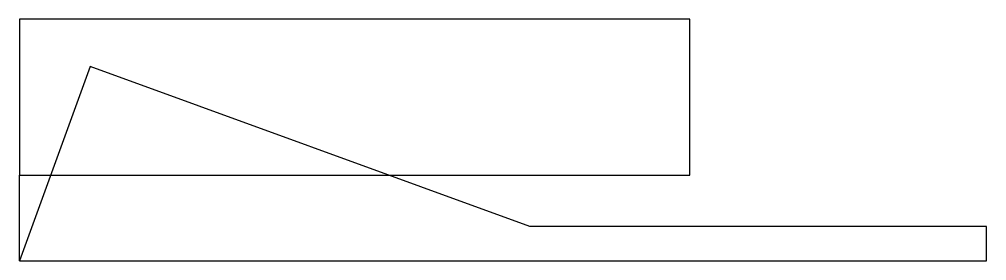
# Model space of a CAD drawing. Header units: millimetres. Extents: x -56.4 to 0, y 0 to 14.1.
import ezdxf

# ---------------------------------------------------------------- set-up
doc = ezdxf.new("R2010")
doc.units = ezdxf.units.MM
doc.layers.get('0').update_dxf_attribs({"linetype": 'CONTINUOUS'})

msp = doc.modelspace()

# ---------------------------------------------------------------- linework, layer by layer
msp.add_line((-56.444, 0), (-56.444, 5))
for points in [[(-56.444, 5), (-17.323, 5), (-17.323, 14.102), (-56.444, 14.102)], [(-52.316, 11.343), (-56.444, 0), (0, 0), (0, 2), (-26.647, 2)]]:
    msp.add_lwpolyline(points, close=True)

doc.saveas('drawing.dxf')
